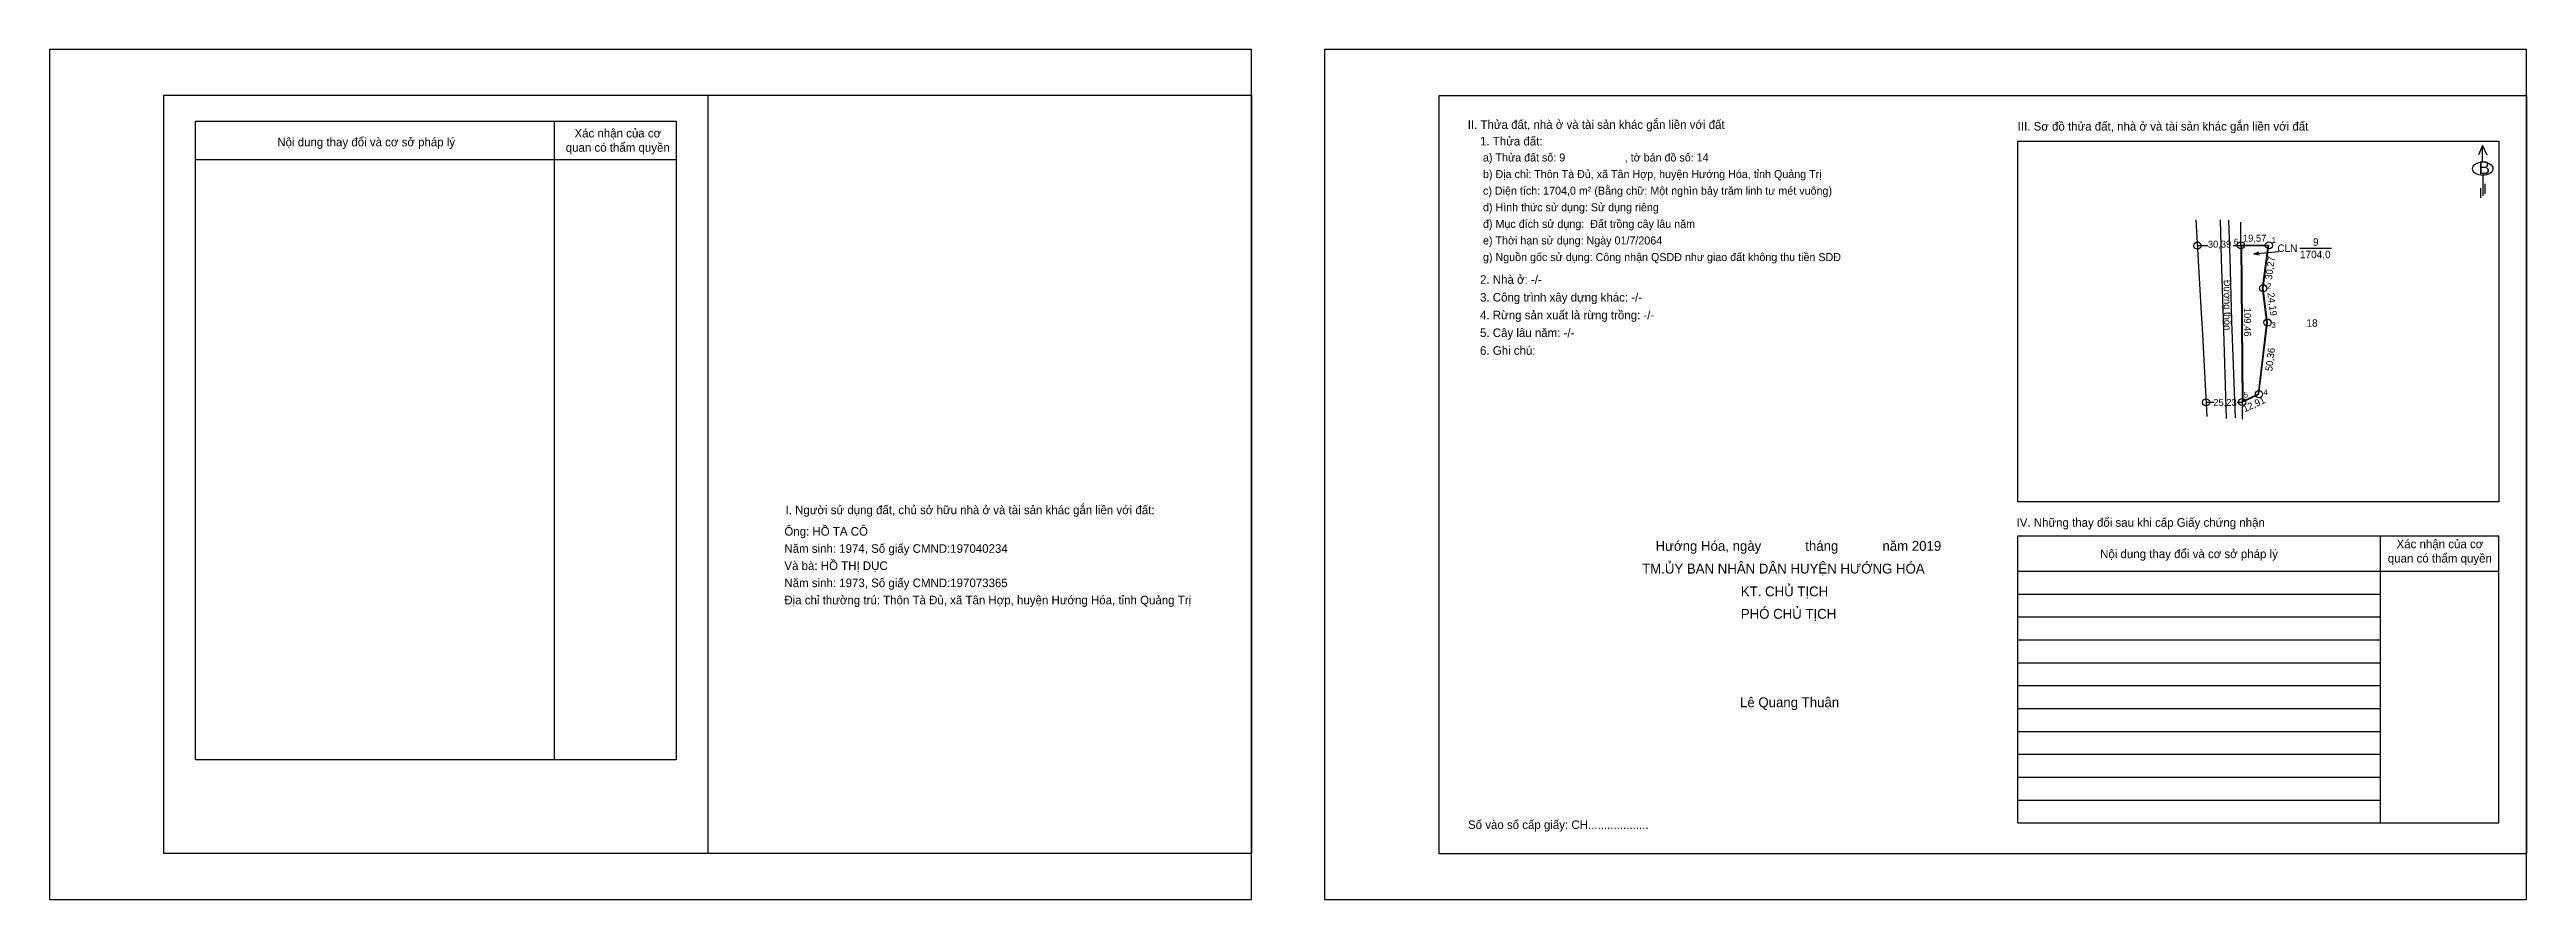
# Model space of a CAD drawing. Extents: x 551770 to 553501, y 1840556 to 1841150.
import ezdxf

# ---------------------------------------------------------------- set-up
doc = ezdxf.new("R2010")
doc.units = 0
for name, color, linetype in [('Level 1', 7, 'Continuous'), ('Level 11', 7, 'Continuous'), ('Level 12', 7, 'Continuous'), ('Level 13', 7, 'Continuous'), ('Level 14', 7, 'Continuous'), ('Level 15', 7, 'Continuous'), ('Level 16', 7, 'Continuous'), ('Level 17', 7, 'Continuous'), ('Level 18', 7, 'Continuous'), ('Level 19', 7, 'Continuous'), ('Level 2', 7, 'Continuous'), ('Level 20', 7, 'Continuous'), ('Level 21', 7, 'Continuous'), ('Level 3', 7, 'Continuous'), ('Level 4', 7, 'Continuous'), ('Level 5', 7, 'Continuous'), ('Level 6', 7, 'Continuous'), ('Level 8', 7, 'Continuous')]:
    doc.layers.add(name, color=color, linetype=linetype)

msp = doc.modelspace()

# ---------------------------------------------------------------- linework, layer by layer
at = {"layer": 'Level 1'}
for p, q in [((551871.8, 1841099.8), (552207.8, 1841099.8)), ((551871.8, 1840653.4), (551871.8, 1841099.8)), ((552207.8, 1841099.8), (552207.8, 1840653.4)), ((551871.8, 1841073.1), (552207.8, 1841073.1)), ((553145.6, 1840810), (553481.6, 1840810)), ((553398.7, 1840810), (553398.7, 1840609.4)), ((553145.6, 1840785.3), (553481.6, 1840785.3)), ((553145.6, 1840769.3), (553398.7, 1840769.3)), ((553145.6, 1840753.3), (553398.7, 1840753.3)), ((553145.6, 1840737.3), (553398.7, 1840737.3)), ((553145.6, 1840721.3), (553398.7, 1840721.3)), ((553145.6, 1840705.3), (553398.7, 1840705.3)), ((553145.6, 1840689.3), (553398.7, 1840689.3)), ((553145.6, 1840673.3), (553398.7, 1840673.3)), ((553145.6, 1840657.3), (553398.7, 1840657.3)), ((553145.6, 1840641.3), (553398.7, 1840641.3)), ((553145.6, 1840625.3), (553398.7, 1840625.3))]:
    msp.add_line(p, q, dxfattribs=at)
for points in [[(552122.4, 1841099.8), (552122.4, 1840653.4)], [(553145.6, 1840609.4), (553145.6, 1840810)], [(553481.6, 1840609.4), (553481.6, 1840810)], [(552207.8, 1840653.4), (551871.8, 1840653.4)]]:
    msp.add_lwpolyline(points, dxfattribs=at)
at = {"layer": 'Level 11'}
for centre in [(553271, 1841012.8), (553301.4, 1841013), (553321, 1841013), (553317, 1840983), (553320, 1840959), (553277.1, 1840903.3), (553302.3, 1840903.5), (553314, 1840909)]:
    msp.add_circle(centre, 2.5, dxfattribs=at)
at = {"layer": 'Level 12'}
for p, q in [((553301.3, 1841027.8), (553301.3, 1841029.3)), ((553301.4, 1841013), (553301.3, 1841027.8)), ((553302.3, 1840903.5), (553302.4, 1840891.4))]:
    msp.add_line(p, q, dxfattribs=at)
at = {"layer": 'Level 13'}
msp.add_line((553342.7, 1841011), (553364.7, 1841011), dxfattribs=at)
at = {"layer": 'Level 15'}
msp.add_lwpolyline([(553320.5, 1841012.6), (553301.8, 1841012.6), (553302.7, 1840904.2), (553313.6, 1840909.3), (553319.6, 1840959), (553316.6, 1840983)], close=True, dxfattribs=at)
at = {"layer": 'Level 16'}
for p, q in [((553321, 1841013), (553301.4, 1841013)), ((553301.4, 1841013), (553302.3, 1840903.5)), ((553317, 1840983), (553321, 1841013)), ((553320, 1840959), (553317, 1840983)), ((553314, 1840909), (553320, 1840959)), ((553302.3, 1840903.5), (553314, 1840909))]:
    msp.add_line(p, q, dxfattribs=at)
at = {"layer": 'Level 18'}
msp.add_line((553270, 1841030.8), (553273.7, 1840965.5), dxfattribs=at)
msp.add_lwpolyline([(553273.7, 1840965.5), (553274.3, 1840955), (553277.6, 1840893.4)], dxfattribs=at)
at = {"layer": 'Level 19'}
for points in [[(553287, 1841030.8), (553287.7, 1841003.6), (553289.1, 1840961.3), (553291, 1840891.9)], [(553292.7, 1841030.5), (553293.6, 1841004), (553294.9, 1840960), (553297.3, 1840892.4)]]:
    msp.add_lwpolyline(points, dxfattribs=at)
at = {"layer": 'Level 2'}
for p, q in [((552741, 1841117.8), (553501, 1841117.8)), ((552741, 1840587.8), (552741, 1841117.8)), ((553145.6, 1840833.7), (553145.6, 1841085.9)), ((553145.6, 1841085.9), (553481.6, 1841085.9)), ((553481.6, 1841085.9), (553481.6, 1840833.7)), ((553481.6, 1840833.7), (553145.6, 1840833.7))]:
    msp.add_line(p, q, dxfattribs=at)
msp.add_lwpolyline([(552609.8, 1840587.9), (551849.8, 1840587.9), (551849.8, 1841117.9), (552609.8, 1841117.9)], close=True, dxfattribs=at)
for points in [[(552229.8, 1841117.9), (552229.8, 1840587.9)], [(553501, 1841117.8), (553501, 1840587.8), (552741, 1840587.8)]]:
    msp.add_lwpolyline(points, dxfattribs=at)
at = {"layer": 'Level 20'}
for p, q in [((553271, 1841012.8), (553278.2, 1841012.8)), ((553296, 1841013), (553301.4, 1841013)), ((553277.1, 1840903.3), (553282.7, 1840903.4)), ((553298.9, 1840903.5), (553302.3, 1840903.5))]:
    msp.add_line(p, q, dxfattribs=at)
at = {"layer": 'Level 21'}
for q in [(553328, 1841008.7), (553314.1, 1841008.4), (553314.3, 1841006.3)]:
    msp.add_line((553310.4, 1841007), q, dxfattribs=at)
at = {"layer": 'Level 3'}
msp.add_lwpolyline([(551769.8, 1841149.8), (551769.8, 1840555.8), (552609.8, 1840555.8), (552609.8, 1841149.8)], close=True, dxfattribs=at)
at = {"layer": 'Level 4'}
msp.add_lwpolyline([(552661, 1841149.8), (552661, 1840555.8), (553501, 1840555.8), (553501, 1841149.8)], close=True, dxfattribs=at)
at = {"layer": 'Level 5'}
for p, q in [((553470.3, 1841082.7), (553467.4, 1841076.3)), ((553470.3, 1841071.3), (553470.3, 1841082.7)), ((553470.3, 1841082.7), (553473.2, 1841076.3)), ((553470.4, 1841062), (553470.4, 1841047.7)), ((553468.8, 1841053), (553468.8, 1841046.1)), ((553472, 1841056), (553472, 1841049)), ((553145.6, 1840609.4), (553481.6, 1840609.4))]:
    msp.add_line(p, q, dxfattribs=at)
msp.add_ellipse((553470.4, 1841066.6), major_axis=(7.11, 0), ratio=0.655849, dxfattribs=at)

# ---------------------------------------------------------------- texts
at = {"layer": 'Level 1'}
for s, height, p in [('Xác nhận của cơ ', 6, (552136.7, 1841088.4)), ('Nội dung thay đổi và cơ sở pháp lý', 6, (551929, 1841082.2)), ('quan có thẩm quyền', 6, (552130.6, 1841078.4)), ('I. Người sử dụng đất, chủ sở hữu nhà ở và tài sản khác gắn liền với đất:', 6, (552284.2, 1840825.1)), ('IV. Những thay đổi sau khi cấp Giấy chứng nhận', 6, (553144.6, 1840816.3)), ('Nội dung thay đổi và cơ sở pháp lý', 6, (553203, 1840794.4)), ('quan có thẩm quyền', 6, (553404.1, 1840791.3)), ('Xác nhận của cơ ', 6, (553410.2, 1840801.3)), ('Lê Quang Thuận', 6.907, (552951.3, 1840690.2))]:
    msp.add_text(s, height=height, dxfattribs=at).set_placement(p)
at = {"layer": 'Level 13'}
for s, p in [('CLN', (553326.9, 1841008.4)), ('1704,0', (553342.7, 1841004)), ('9', (553351.8, 1841012.7))]:
    msp.add_text(s, height=5.23, dxfattribs=at).set_placement(p)
at = {"layer": 'Level 14'}
for s, rotation, p in [('30,39', 0.4554, (553278.3, 1841011.3)), ('Đường thôn', 270.4554, (553289.4, 1840988.9)), ('30,27', 82.4054, (553323.1, 1840988.7)), ('24,19', 277.125, (553319.9, 1840979.7)), ('109,46', 270.4554, (553303.5, 1840969.3)), ('50,36', 83.1572, (553323.3, 1840924.8)), ('25,23', 0.4554, (553282.1, 1840900.7)), ('12,91', 25.0169, (553304.1, 1840896.2))]:
    msp.add_text(s, height=4.9, rotation=rotation, dxfattribs=at).set_placement(p)
msp.add_text('19,57', height=4.9, dxfattribs=at).set_placement((553302.8, 1841015.5))
at = {"layer": 'Level 17'}
for s, p in [('6', (553296.5, 1841013.6)), ('1', (553322.9, 1841014.6)), ('2', (553319.8, 1840982.6)), ('3', (553322.8, 1840955.3)), ('5', (553303.4, 1840906.6)), ('4', (553317.2, 1840908.3))]:
    msp.add_text(s, height=4, dxfattribs=at).set_placement(p)
at = {"layer": 'Level 5'}
for s, height, p in [('II. Thửa đất, nhà ở và tài sản khác gắn liền với đất', 6, (552761, 1841094.4)), ('III. Sơ đồ thửa đất, nhà ở và tài sản khác gắn liền với đất', 6, (553145.4, 1841093.2)), ('B', 9, (553467.5, 1841062.8)), ('Hướng Hóa, ngày            tháng            năm 2019', 6.907, (552892.3, 1840799.5)), ('TM.ỦY BAN NHÂN DÂN HUYỆN HƯỚNG HÓA', 6.907, (552882.9, 1840783.6)), ('KT. CHỦ TỊCH', 6.907, (552951.9, 1840767.7)), ('PHÓ CHỦ TỊCH', 6.907, (552951.9, 1840752)), ('Số vào sổ cấp giấy: CH...................', 6, (552761.2, 1840605.1))]:
    msp.add_text(s, height=height, dxfattribs=at).set_placement(p)
at = {"layer": 'Level 6'}
for s, height, p in [('1. Thửa đất: ', 6, (552769.6, 1841082.8)), (' a) Thửa đất số: 9                    , tờ bản đồ số: 14', 5.6, (552769.6, 1841071.6)), (' b) Địa chỉ: Thôn Tà Đủ, xã Tân Hợp, huyện Hướng Hóa, tỉnh Quảng Trị', 5.6, (552769.6, 1841060)), (' c) Diện tích: 1704,0 m² (Bằng chữ: Một nghìn bảy trăm linh tư mét vuông)', 5.6, (552769.6, 1841048.4)), (' d) Hình thức sử dụng: Sử dụng riêng', 5.6, (552769.6, 1841036.8)), (' đ) Mục đích sử dụng:  Đất trồng cây lâu năm', 5.6, (552769.6, 1841025.2)), (' e) Thời hạn sử dụng: Ngày 01/7/2064', 5.6, (552769.6, 1841013.6)), (' g) Nguồn gốc sử dụng: Công nhận QSDĐ như giao đất không thu tiền SDĐ', 5.6, (552769.6, 1841002)), ('2. Nhà ở: -/-', 6, (552769.6, 1840986.1)), ('3. Công trình xây dựng khác: -/-', 6, (552769.6, 1840973.7)), ('4. Rừng sản xuất là rừng trồng: -/-', 6, (552769.6, 1840961.3)), ('5. Cây lâu năm: -/-', 6, (552769.6, 1840948.9)), ('6. Ghi chú:', 6, (552769.6, 1840936.5)), ('Ông: HỒ TA CÔ', 6, (552283.4, 1840810.1)), ('Năm sinh: 1974, Số giấy CMND:197040234', 6, (552283.4, 1840798.1)), ('Và bà: HỒ THỊ DỤC', 6, (552283.4, 1840786.1)), ('Địa chỉ thường trú: Thôn Tà Đủ, xã Tân Hợp, huyện Hướng Hóa, tỉnh Quảng Trị', 6, (552283.4, 1840762.1)), ('Năm sinh: 1973, Số giấy CMND:197073365', 6, (552283.4, 1840774.1))]:
    msp.add_text(s, height=height, dxfattribs=at).set_placement(p)
at = {"layer": 'Level 8'}
msp.add_text('18', height=5.23, dxfattribs=at).set_placement((553347.2, 1840956.1))

doc.saveas('drawing.dxf')
